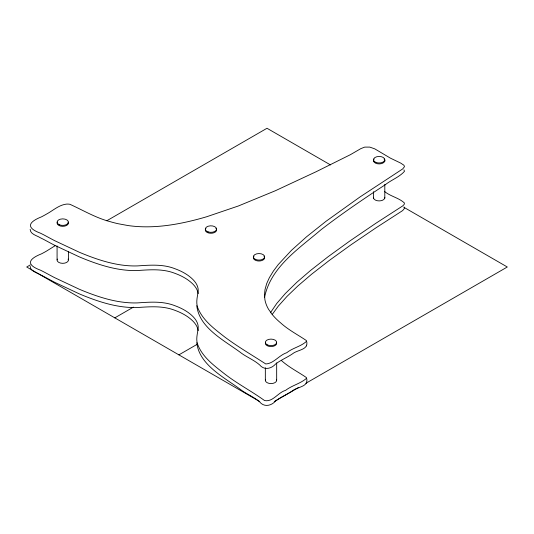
<?xml version="1.0" encoding="UTF-8"?>
<svg xmlns="http://www.w3.org/2000/svg" width="534" height="534" viewBox="0 0 534 534"><rect width="100%" height="100%" fill="white"/><g stroke="black" fill="none" stroke-linecap="round" stroke-linejoin="round"><path stroke-width="0.8" d="M196.779 305.695C199.295 328.47 225.381 340.906 241.755 353.428C247.562 357.506 254.257 360.223 259.644 364.916C264.13 370.462 271.399 368.881 275.631 363.974C280.884 359.976 287.092 357.533 292.532 353.815C297.458 349.623 309.627 350.017 306.403 340.572C297.899 334.798 288.407 329.945 280.624 322.876A102.795 59.347 0 0 1 272.687 315.053L268.669 309.466A76.008 43.881 0 0 1 264.897 299.641L264.497 294.601L265.011 289.568L266.686 283.601L269.33 277.747L273.375 271.085L278.221 264.604L291.404 250.386L306.516 236.816L326.007 221.303L359.989 196.966L402.703 168.924L404.472 166.708L403.951 165.253L400.707 163.097L390.467 158.171L374.768 148.859L369.762 147.104L364.722 147.104L360.864 148.612L350.424 154.666L316.148 171.721L275.377 190.731L238.418 205.964L206.825 216.704A231.289 133.533 0 0 1 195.804 219.768C179.304 224.006 162.349 226.957 145.268 226.823A76.429 44.122 0 0 1 127.973 225.548L118.001 223.699A88.798 51.264 0 0 1 110.051 221.63C95.82 217.925 83.13 210.269 69.941 204.308A7.703 4.446 0 0 0 66.196 204.142C58.7 205.116 53 210.616 46.558 214.067A116.085 67.024 0 0 1 41.465 216.857C28.582 221.957 25.545 227.638 40.384 233.158A137.432 79.346 0 0 1 44.482 235.227L50.81 238.638A212.792 122.853 0 0 0 54.642 240.654L79.039 252.128A238.231 137.545 0 0 0 84.726 254.471C99.978 260.525 115.985 265.498 132.512 265.925A48.774 28.155 0 0 0 137.739 265.892C150.134 265.051 163.037 264.023 174.878 268.695A54.321 31.366 0 0 1 187.941 275.324C193.021 278.988 198.521 284.215 198.221 291.003C197.487 296.63 195.611 302.518 197.86 308.071C203.06 320.64 214.568 329.017 224.941 337.154C238.01 346.9 252.228 355.157 265.772 363.968C273.875 363.521 279.075 355.157 286.765 352.707C292.732 347.874 301.116 346.459 306.529 341.293M196.779 342.694C199.295 365.463 225.381 377.905 241.755 390.427C247.562 394.506 254.257 397.216 259.644 401.908C264.13 407.462 271.399 405.88 275.631 400.967C280.884 396.976 287.092 394.533 292.532 390.808C297.458 386.623 309.627 387.01 306.403 377.571C298.306 371.958 289.121 367.459 281.632 360.704M264.597 297.211C270.678 267.147 298.853 248.664 320.754 229.96C334.231 219.514 348.155 209.648 362.246 200.05C369.842 194.897 377.471 189.797 385.174 184.817C391.268 179.918 399.372 177.148 404.472 171.334L403.951 169.872M30.151 229.333C30.291 234.353 36.899 235.521 40.384 237.784A137.432 79.346 0 0 1 44.482 239.853L50.81 243.264A212.792 122.853 0 0 0 54.642 245.28L79.039 256.747A238.231 137.545 0 0 0 84.726 259.097C99.978 265.151 115.985 270.124 132.512 270.551A48.774 28.155 0 0 0 137.739 270.518C150.134 269.67 163.037 268.649 174.878 273.321A54.321 31.366 0 0 1 187.941 279.95C192.574 283.294 197.3 287.706 198.181 293.627M30.151 266.326C30.291 271.352 36.899 272.514 40.384 274.776A137.432 79.346 0 0 1 44.482 276.852L50.81 280.263A212.792 122.853 0 0 0 54.642 282.279L79.039 293.747A238.231 137.545 0 0 0 84.726 296.09C99.978 302.144 115.985 307.117 132.512 307.544A48.774 28.155 0 0 0 137.739 307.511C150.134 306.67 163.037 305.648 174.878 310.314A54.321 31.366 0 0 1 187.941 316.949C192.574 320.287 197.3 324.699 198.181 330.626M306.529 378.292C300.662 383.559 292.005 385.394 285.59 390.354C277.967 392.437 272.861 402.336 264.544 400.553C251.721 391.262 237.537 383.879 224.941 374.154C214.361 365.797 202.353 357.213 197.54 344.076C195.571 338.423 197.947 332.675 198.241 326.995C197.914 320.627 192.794 315.828 187.941 312.323A54.321 31.366 0 0 0 174.872 305.695C163.037 301.022 150.134 302.044 137.739 302.885A48.774 28.155 0 0 1 132.512 302.918C115.985 302.491 99.978 297.518 84.726 291.471A238.231 137.545 0 0 1 79.039 289.121L54.642 277.653A212.792 122.853 0 0 1 50.81 275.637L44.482 272.227A137.432 79.346 0 0 0 40.384 270.151C25.545 264.63 28.582 258.95 41.465 253.85A116.085 67.024 0 0 0 46.558 251.067L55.002 245.807M270.391 312.824L276.766 303.439L285.336 293.513L296.891 282.226L310.501 270.498L328.13 256.7L349.917 240.934L375.909 223.245L402.703 205.924L404.171 204.442L404.412 202.973C398.885 197.8 390.588 196.465 384.647 191.566M272.126 314.593L278.221 306.229L287.032 296.37L297.832 285.997L311.509 274.296L329.198 260.525L351.025 244.779L375.909 227.871L402.703 210.55L404.472 208.333L403.951 206.872M30.311 264.917L26.7 267L259.784 401.568M106.8 220.756L267 128.267L330.506 164.926M114.81 317.87L133.407 307.137M178.89 354.863L197.487 344.13M274.216 401.568L298.753 387.404M305.969 383.238L507.3 267L404.111 207.426M306.403 345.198L306.529 345.919M306.403 382.197L306.529 382.918M384.807 159.713L384.807 161.348M384.807 184.317L384.807 198.261M373.473 159.713L373.473 161.348M373.473 191.699L373.473 198.261M276.672 362.886L276.672 380.108M265.338 367.806L265.338 380.108M68.412 251.668L68.412 259.871M57.078 245.927L57.078 259.871M276.405 379.307A5.667 3.271 0 0 1 271.005 383.572A5.667 3.271 0 0 1 265.605 379.307M68.145 259.07A5.667 3.271 0 0 1 62.745 263.335A5.667 3.271 0 0 1 57.345 259.07M264.624 294.408A5.667 3.271 0 0 1 264.624 295.082M384.774 197.293A5.667 3.271 0 0 1 379.14 200.904A5.667 3.271 0 0 1 373.506 197.293M276.405 342.314A5.667 3.271 0 0 1 271.005 346.573A5.667 3.271 0 0 1 265.605 342.314M68.145 222.077A5.667 3.271 0 0 1 62.745 226.336A5.667 3.271 0 0 1 57.345 222.077M264.624 257.415A5.667 3.271 0 0 1 258.99 261.019A5.667 3.271 0 0 1 253.356 257.415M253.79 256.453A5.667 3.271 0 0 1 254.037 256.166M263.943 256.166A5.667 3.271 0 0 1 264.19 256.453M216.564 229.667A5.667 3.271 0 0 1 210.93 233.271A5.667 3.271 0 0 1 205.296 229.667M205.73 228.706A5.667 3.271 0 0 1 205.977 228.418M215.883 228.418A5.667 3.271 0 0 1 216.13 228.706M384.774 160.3A5.667 3.271 0 0 1 379.14 163.905A5.667 3.271 0 0 1 373.506 160.3M373.94 159.339A5.667 3.271 0 0 1 374.187 159.045M384.093 159.045A5.667 3.271 0 0 1 384.34 159.339M267.681 345.024A5.667 3.271 0 0 0 276.639 342.715A5.667 3.271 0 0 0 268.695 339.39A5.667 3.271 0 0 0 267.681 345.024M59.421 224.787A5.667 3.271 0 0 0 68.379 222.478A5.667 3.271 0 0 0 60.435 219.154A5.667 3.271 0 0 0 59.421 224.787M255.666 259.471A5.667 3.271 0 0 0 264.624 257.161A5.667 3.271 0 0 0 256.68 253.837A5.667 3.271 0 0 0 255.666 259.471M208.1 231.91A5.667 3.271 0 0 0 216.597 229.079A5.667 3.271 0 0 0 208.1 226.249A5.667 3.271 0 0 0 208.1 231.91M375.816 162.356A5.667 3.271 0 0 0 384.774 160.046A5.667 3.271 0 0 0 376.83 156.722A5.667 3.271 0 0 0 375.816 162.356"/></g></svg>
